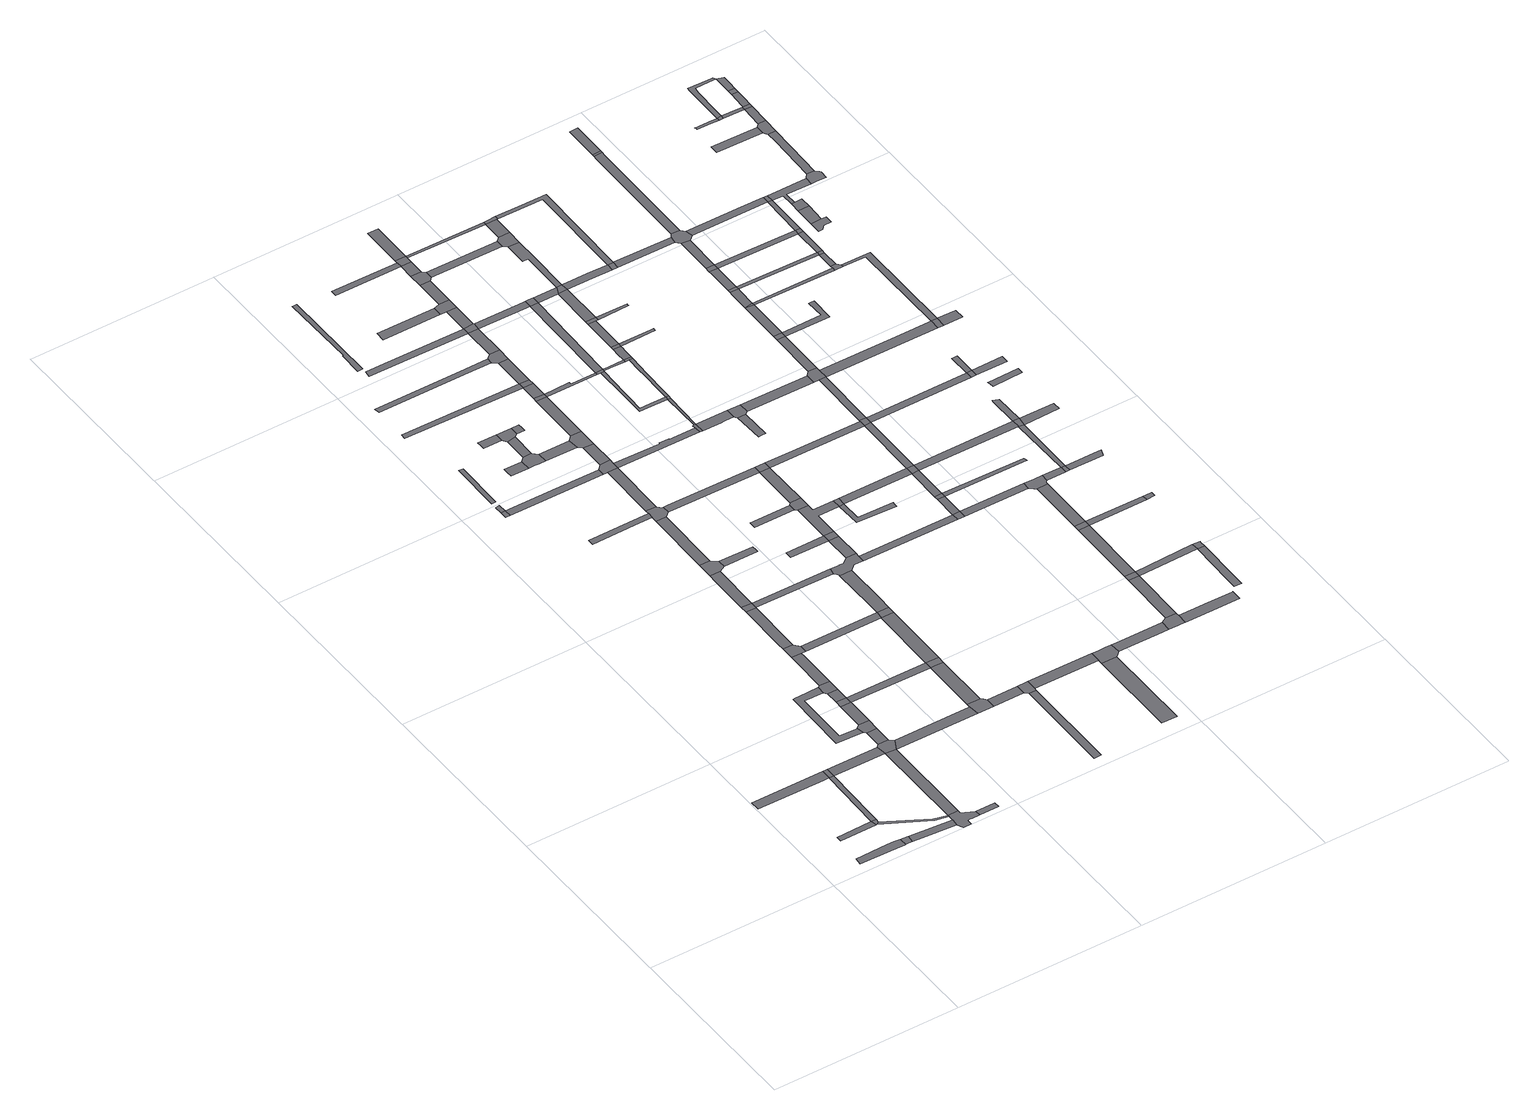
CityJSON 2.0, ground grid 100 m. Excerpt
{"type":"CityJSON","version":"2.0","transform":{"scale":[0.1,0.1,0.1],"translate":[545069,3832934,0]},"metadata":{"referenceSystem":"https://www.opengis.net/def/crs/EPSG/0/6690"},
"CityObjects":{
"road1":{"type":"Road","attributes":{"RoadStructureAttribute.sectionType":"1"},"geometry":[{"type":"MultiSurface","lod":"1","boundaries":[[[0,1,2,3,4,5,6,7]]]}]},
"road2":{"type":"Road","attributes":{"RoadStructureAttribute.sectionType":"1"},"geometry":[{"type":"MultiSurface","lod":"1","boundaries":[[[8,9,10,11]]]}]},
"road3":{"type":"Road","attributes":{"RoadStructureAttribute.sectionType":"1"},"geometry":[{"type":"MultiSurface","lod":"1","boundaries":[[[12,13,14,15,16,17]]]}]},
"road4":{"type":"Road","geometry":[{"type":"MultiSurface","lod":"1","boundaries":[[[7,6,18,19]]]}]},
"road5":{"type":"Road","geometry":[{"type":"MultiSurface","lod":"1","boundaries":[[[8,11,20,21,22]]]}]},
"road6":{"type":"Road","attributes":{"RoadStructureAttribute.sectionType":"1"},"geometry":[{"type":"MultiSurface","lod":"1","boundaries":[[[16,8,22,23,24]]]}]},
"road7":{"type":"Road","attributes":{"RoadStructureAttribute.sectionType":"1"},"geometry":[{"type":"MultiSurface","lod":"1","boundaries":[[[25,19,18,26,27,28,29]]]}]},
"road8":{"type":"Road","attributes":{"RoadStructureAttribute.sectionType":"1"},"geometry":[{"type":"MultiSurface","lod":"1","boundaries":[[[30,21,20,31,32,33]]]}]},
"road9":{"type":"Road","geometry":[{"type":"MultiSurface","lod":"1","boundaries":[[[17,16,24,34]]]}]},
"road10":{"type":"Road","attributes":{"RoadStructureAttribute.sectionType":"1"},"geometry":[{"type":"MultiSurface","lod":"1","boundaries":[[[34,24,35,36,37]]]}]},
"road11":{"type":"Road","geometry":[{"type":"MultiSurface","lod":"1","boundaries":[[[38,33,32,39,29,28,40,41,42,43,44,45,46,47,48]]]}]},
"road12":{"type":"Road","attributes":{"RoadStructureAttribute.sectionType":"1"},"geometry":[{"type":"MultiSurface","lod":"1","boundaries":[[[36,33,38,48,49]]]}]},
"road13":{"type":"Road","attributes":{"RoadStructureAttribute.sectionType":"1"},"geometry":[{"type":"MultiSurface","lod":"1","boundaries":[[[46,45,50,51]]]}]},
"road14":{"type":"Road","attributes":{"RoadStructureAttribute.sectionType":"1"},"geometry":[{"type":"MultiSurface","lod":"1","boundaries":[[[52,53,54,55,56,57,58,59,60,61,62,63,64,65,66,67,68]]]}]},
"road15":{"type":"Road","geometry":[{"type":"MultiSurface","lod":"1","boundaries":[[[69,70,37,36,49,71]]]}]},
"road16":{"type":"Road","attributes":{"RoadStructureAttribute.sectionType":"1"},"geometry":[{"type":"MultiSurface","lod":"1","boundaries":[[[72,73,74,70,69,75]]]}]},
"road17":{"type":"Road","geometry":[{"type":"MultiSurface","lod":"1","boundaries":[[[76,77,62,61,78,73,72,75,79]]]}]},
"road18":{"type":"Road","attributes":{"RoadStructureAttribute.sectionType":"1"},"geometry":[{"type":"MultiSurface","lod":"1","boundaries":[[[80,81,77,76,79,82,83]]]}]},
"road19":{"type":"Road","geometry":[{"type":"MultiSurface","lod":"1","boundaries":[[[84,80,83,85]]]}]},
"road20":{"type":"Road","attributes":{"RoadStructureAttribute.sectionType":"1"},"geometry":[{"type":"MultiSurface","lod":"1","boundaries":[[[86,84,85,87]]]}]},
"road21":{"type":"Road","geometry":[{"type":"MultiSurface","lod":"1","boundaries":[[[88,89,90,91]]]}]},
"road22":{"type":"Road","geometry":[{"type":"MultiSurface","lod":"1","boundaries":[[[92,52,68,86,87,93]]]}]},
"road23":{"type":"Road","attributes":{"RoadStructureAttribute.sectionType":"1"},"geometry":[{"type":"MultiSurface","lod":"1","boundaries":[[[94,95,88,91]]]}]},
"road24":{"type":"Road","attributes":{"RoadStructureAttribute.sectionType":"1"},"geometry":[{"type":"MultiSurface","lod":"1","boundaries":[[[96,97,98,92,93,99,100,101,102]]]}]},
"road25":{"type":"Road","attributes":{"RoadStructureAttribute.sectionType":"1"},"geometry":[{"type":"MultiSurface","lod":"1","boundaries":[[[103,104,105,106]]]}]},
"road26":{"type":"Road","attributes":{"RoadStructureAttribute.sectionType":"1"},"geometry":[{"type":"MultiSurface","lod":"1","boundaries":[[[71,49,107,108]]]}]},
"road27":{"type":"Road","geometry":[{"type":"MultiSurface","lod":"1","boundaries":[[[109,96,102,110,111,112]]]}]},
"road28":{"type":"Road","attributes":{"RoadStructureAttribute.sectionType":"1"},"geometry":[{"type":"MultiSurface","lod":"1","boundaries":[[[113,114,109,112,115,116]]]}]},
"road29":{"type":"Road","geometry":[{"type":"MultiSurface","lod":"1","boundaries":[[[117,113,116,118,119]]]}]},
"road30":{"type":"Road","attributes":{"RoadStructureAttribute.sectionType":"1"},"geometry":[{"type":"MultiSurface","lod":"1","boundaries":[[[85,83,120,121]]]}]},
"road31":{"type":"Road","attributes":{"RoadStructureAttribute.sectionType":"1"},"geometry":[{"type":"MultiSurface","lod":"1","boundaries":[[[122,123,117,119,124]]]}]},
"road32":{"type":"Road","attributes":{"RoadStructureAttribute.sectionType":"1"},"geometry":[{"type":"MultiSurface","lod":"1","boundaries":[[[125,126,127,128,129,130]]]}]},
"road33":{"type":"Road","attributes":{"RoadStructureAttribute.sectionType":"1"},"geometry":[{"type":"MultiSurface","lod":"1","boundaries":[[[131,91,90,132,133,134]]]}]},
"road34":{"type":"Road","geometry":[{"type":"MultiSurface","lod":"1","boundaries":[[[135,136,137,138,139]]]}]},
"road35":{"type":"Road","geometry":[{"type":"MultiSurface","lod":"1","boundaries":[[[140,122,124,141,142,143]]]}]},
"road36":{"type":"Road","attributes":{"RoadStructureAttribute.sectionType":"1"},"geometry":[{"type":"MultiSurface","lod":"1","boundaries":[[[144,145,146,147,148]]]}]},
"road37":{"type":"Road","attributes":{"RoadStructureAttribute.sectionType":"1"},"geometry":[{"type":"MultiSurface","lod":"1","boundaries":[[[111,110,149,150]]]}]},
"road38":{"type":"Road","geometry":[{"type":"MultiSurface","lod":"1","boundaries":[[[151,152,108,107,153,154,155,156,157]]]}]},
"road39":{"type":"Road","geometry":[{"type":"MultiSurface","lod":"1","boundaries":[[[158,159,139,138,160,161,162,163]]]}]},
"road40":{"type":"Road","attributes":{"RoadStructureAttribute.sectionType":"1"},"geometry":[{"type":"MultiSurface","lod":"1","boundaries":[[[164,140,143,165]]]}]},
"road41":{"type":"Road","attributes":{"RoadStructureAttribute.sectionType":"1"},"geometry":[{"type":"MultiSurface","lod":"1","boundaries":[[[166,167,159,158]]]}]},
"road42":{"type":"Road","attributes":{"RoadStructureAttribute.sectionType":"1"},"geometry":[{"type":"MultiSurface","lod":"1","boundaries":[[[168,120,152,151,157,169]]]}]},
"road43":{"type":"Road","attributes":{"RoadStructureAttribute.sectionType":"1"},"geometry":[{"type":"MultiSurface","lod":"1","boundaries":[[[170,171,172,173,174]]]}]},
"road44":{"type":"Road","attributes":{"RoadStructureAttribute.sectionType":"1"},"geometry":[{"type":"MultiSurface","lod":"1","boundaries":[[[175,176,177,178,179,180,181]]]}]},
"road45":{"type":"Road","attributes":{"RoadStructureAttribute.sectionType":"1"},"geometry":[{"type":"MultiSurface","lod":"1","boundaries":[[[148,147,167,166,182,183]]]}]},
"road46":{"type":"Road","attributes":{"RoadStructureAttribute.sectionType":"1"},"geometry":[{"type":"MultiSurface","lod":"1","boundaries":[[[119,118,184,185]]]}]},
"road47":{"type":"Road","geometry":[{"type":"MultiSurface","lod":"1","boundaries":[[[186,187,188,142,141]]]}]},
"road48":{"type":"Road","geometry":[{"type":"MultiSurface","lod":"1","boundaries":[[[189,130,129,164,165,190,191,192,193,194]]]}]},
"road49":{"type":"Road","geometry":[{"type":"MultiSurface","lod":"1","boundaries":[[[121,120,168,169,195]]]}]},
"road50":{"type":"Road","attributes":{"RoadStructureAttribute.sectionType":"1"},"geometry":[{"type":"MultiSurface","lod":"1","boundaries":[[[154,153,196,197]]]}]},
"road51":{"type":"Road","attributes":{"RoadStructureAttribute.sectionType":"1"},"geometry":[{"type":"MultiSurface","lod":"1","boundaries":[[[198,199,200,201,202,203]]]}]},
"road52":{"type":"Road","geometry":[{"type":"MultiSurface","lod":"1","boundaries":[[[204,205,206,183,182]]]}]},
"road53":{"type":"Road","attributes":{"RoadStructureAttribute.sectionType":"1"},"geometry":[{"type":"MultiSurface","lod":"1","boundaries":[[[163,162,207,208]]]}]},
"road54":{"type":"Road","attributes":{"RoadStructureAttribute.sectionType":"1"},"geometry":[{"type":"MultiSurface","lod":"1","boundaries":[[[209,189,194,210]]]}]},
"road55":{"type":"Road","attributes":{"RoadStructureAttribute.sectionType":"1"},"geometry":[{"type":"MultiSurface","lod":"1","boundaries":[[[211,212,213,214]]]}]},
"road56":{"type":"Road","attributes":{"RoadStructureAttribute.sectionType":"1"},"geometry":[{"type":"MultiSurface","lod":"1","boundaries":[[[149,215,121,195,216]]]}]},
"road57":{"type":"Road","geometry":[{"type":"MultiSurface","lod":"1","boundaries":[[[217,218,134,133,219,209,210,220]]]}]},
"road58":{"type":"Road","geometry":[{"type":"MultiSurface","lod":"1","boundaries":[[[150,149,216,221]]]}]},
"road59":{"type":"Road","geometry":[{"type":"MultiSurface","lod":"1","boundaries":[[[197,196,211,214,222,223]]]}]},
"road60":{"type":"Road","attributes":{"RoadStructureAttribute.sectionType":"1"},"geometry":[{"type":"MultiSurface","lod":"1","boundaries":[[[224,218,217,225]]]}]},
"road61":{"type":"Road","attributes":{"RoadStructureAttribute.sectionType":"1"},"geometry":[{"type":"MultiSurface","lod":"1","boundaries":[[[226,227,228,229,230,231,232,233]]]}]},
"road62":{"type":"Road","geometry":[{"type":"MultiSurface","lod":"1","boundaries":[[[234,208,207,224,225,235]]]}]},
"road63":{"type":"Road","attributes":{"RoadStructureAttribute.sectionType":"1"},"geometry":[{"type":"MultiSurface","lod":"1","boundaries":[[[236,237,150,221,238,239]]]}]},
"road64":{"type":"Road","attributes":{"RoadStructureAttribute.sectionType":"1"},"geometry":[{"type":"MultiSurface","lod":"1","boundaries":[[[240,234,235,241]]]}]},
"road65":{"type":"Road","geometry":[{"type":"MultiSurface","lod":"1","boundaries":[[[242,243,244,245,246]]]}]},
"road66":{"type":"Road","geometry":[{"type":"MultiSurface","lod":"1","boundaries":[[[247,248,249,250,185,184,251,252,236,239,253,254,255,256,257]]]}]},
"road67":{"type":"Road","geometry":[{"type":"MultiSurface","lod":"1","boundaries":[[[258,240,241,259]]]}]},
"road68":{"type":"Road","attributes":{"RoadStructureAttribute.sectionType":"1"},"geometry":[{"type":"MultiSurface","lod":"1","boundaries":[[[260,192,191,261,262,263,264]]]}]},
"road69":{"type":"Road","attributes":{"RoadStructureAttribute.sectionType":"1"},"geometry":[{"type":"MultiSurface","lod":"1","boundaries":[[[265,266,267,268]]]}]},
"road70":{"type":"Road","attributes":{"RoadStructureAttribute.sectionType":"1"},"geometry":[{"type":"MultiSurface","lod":"1","boundaries":[[[173,258,259,269]]]}]},
"road71":{"type":"Road","geometry":[{"type":"MultiSurface","lod":"1","boundaries":[[[174,173,269,270]]]}]},
"road72":{"type":"Road","geometry":[{"type":"MultiSurface","lod":"1","boundaries":[[[271,272,273,274,275]]]}]},
"road73":{"type":"Road","attributes":{"RoadStructureAttribute.sectionType":"1"},"geometry":[{"type":"MultiSurface","lod":"1","boundaries":[[[223,222,276,277]]]}]},
"road74":{"type":"Road","attributes":{"RoadStructureAttribute.sectionType":"1"},"geometry":[{"type":"MultiSurface","lod":"1","boundaries":[[[278,279,174,270]]]}]},
"road75":{"type":"Road","attributes":{"RoadStructureAttribute.sectionType":"1"},"geometry":[{"type":"MultiSurface","lod":"1","boundaries":[[[280,281,282,283,220,210,284,285]]]}]},
"road76":{"type":"Road","attributes":{"RoadStructureAttribute.sectionType":"1"},"geometry":[{"type":"MultiSurface","lod":"1","boundaries":[[[246,247,257,286]]]}]},
"road77":{"type":"Road","geometry":[{"type":"MultiSurface","lod":"1","boundaries":[[[287,288,203,202,289,279,278,290]]]}]},
"road78":{"type":"Road","geometry":[{"type":"MultiSurface","lod":"1","boundaries":[[[242,246,286,291]]]}]},
"road79":{"type":"Road","attributes":{"RoadStructureAttribute.sectionType":"1"},"geometry":[{"type":"MultiSurface","lod":"1","boundaries":[[[292,293,294,295,296]]]}]},
"road80":{"type":"Road","attributes":{"RoadStructureAttribute.sectionType":"1"},"geometry":[{"type":"MultiSurface","lod":"1","boundaries":[[[232,287,290,297]]]}]},
"road81":{"type":"Road","attributes":{"RoadStructureAttribute.sectionType":"1"},"geometry":[{"type":"MultiSurface","lod":"1","boundaries":[[[298,299,300,259,241,301,302]]]}]},
"road82":{"type":"Road","geometry":[{"type":"MultiSurface","lod":"1","boundaries":[[[303,233,232,297,304]]]}]},
"road83":{"type":"Road","attributes":{"RoadStructureAttribute.sectionType":"1"},"geometry":[{"type":"MultiSurface","lod":"1","boundaries":[[[305,306,307,308]]]}]},
"road84":{"type":"Road","geometry":[{"type":"MultiSurface","lod":"1","boundaries":[[[309,310,275,274,311,312,313,314]]]}]},
"road85":{"type":"Road","attributes":{"RoadStructureAttribute.sectionType":"1"},"geometry":[{"type":"MultiSurface","lod":"1","boundaries":[[[315,233,303,316]]]}]},
"road86":{"type":"Road","attributes":{"RoadStructureAttribute.sectionType":"1"},"geometry":[{"type":"MultiSurface","lod":"1","boundaries":[[[312,242,291,317,318,319,320,321,313]]]}]},
"road87":{"type":"Road","geometry":[{"type":"MultiSurface","lod":"1","boundaries":[[[322,268,267,315,316,323]]]}]},
"road88":{"type":"Road","attributes":{"RoadStructureAttribute.sectionType":"1"},"geometry":[{"type":"MultiSurface","lod":"1","boundaries":[[[263,309,314,324]]]}]},
"road89":{"type":"Road","attributes":{"RoadStructureAttribute.sectionType":"1"},"geometry":[{"type":"MultiSurface","lod":"1","boundaries":[[[325,322,323,326]]]}]},
"road90":{"type":"Road","geometry":[{"type":"MultiSurface","lod":"1","boundaries":[[[264,263,324,327]]]}]},
"road91":{"type":"Road","geometry":[{"type":"MultiSurface","lod":"1","boundaries":[[[328,329,277,276,305,308,330,331,332]]]}]},
"road92":{"type":"Road","geometry":[{"type":"MultiSurface","lod":"1","boundaries":[[[333,334,285,284,335,336,337]]]}]},
"road93":{"type":"Road","geometry":[{"type":"MultiSurface","lod":"1","boundaries":[[[338,325,326,339,340,341]]]}]},
"road94":{"type":"Road","geometry":[{"type":"MultiSurface","lod":"1","boundaries":[[[320,319,342,343]]]}]},
"road95":{"type":"Road","geometry":[{"type":"MultiSurface","lod":"1","boundaries":[[[302,301,344,345,346,347,348,349]]]}]},
"road96":{"type":"Road","attributes":{"RoadStructureAttribute.sectionType":"1"},"geometry":[{"type":"MultiSurface","lod":"1","boundaries":[[[295,338,341,350]]]}]},
"road97":{"type":"Road","attributes":{"RoadStructureAttribute.sectionType":"1"},"geometry":[{"type":"MultiSurface","lod":"1","boundaries":[[[256,255,351,352]]]}]},
"road98":{"type":"Road","attributes":{"RoadStructureAttribute.sectionType":"1"},"geometry":[{"type":"MultiSurface","lod":"1","boundaries":[[[353,354,304,297,355,356,357,358]]]}]},
"road99":{"type":"Road","geometry":[{"type":"MultiSurface","lod":"1","boundaries":[[[359,296,295,350,360,361]]]}]},
"road100":{"type":"Road","attributes":{"RoadStructureAttribute.sectionType":"1"},"geometry":[{"type":"MultiSurface","lod":"1","boundaries":[[[345,362,363,364,365,366,367,368,369,370,371,372,373,346]]]}]},
"road101":{"type":"Road","attributes":{"RoadStructureAttribute.sectionType":"1"},"geometry":[{"type":"MultiSurface","lod":"1","boundaries":[[[367,337,336,374]]]}]},
"road102":{"type":"Road","attributes":{"RoadStructureAttribute.sectionType":"1"},"geometry":[{"type":"MultiSurface","lod":"1","boundaries":[[[375,376,377,378,379,342,319]]]}]},
"road103":{"type":"Road","geometry":[{"type":"MultiSurface","lod":"1","boundaries":[[[368,367,374,380]]]}]},
"road104":{"type":"Road","attributes":{"RoadStructureAttribute.sectionType":"1"},"geometry":[{"type":"MultiSurface","lod":"1","boundaries":[[[381,359,361,382]]]}]},
"road105":{"type":"Road","attributes":{"RoadStructureAttribute.sectionType":"1"},"geometry":[{"type":"MultiSurface","lod":"1","boundaries":[[[383,384,336,335,385,386,387,388]]]}]},
"road106":{"type":"Road","attributes":{"RoadStructureAttribute.sectionType":"1"},"geometry":[{"type":"MultiSurface","lod":"1","boundaries":[[[389,390,349,348,391,392]]]}]},
"road107":{"type":"Road","attributes":{"RoadStructureAttribute.sectionType":"1"},"geometry":[{"type":"MultiSurface","lod":"1","boundaries":[[[357,393,394,395,302,349,396,397,398]]]}]},
"road108":{"type":"Road","attributes":{"RoadStructureAttribute.sectionType":"1"},"geometry":[{"type":"MultiSurface","lod":"1","boundaries":[[[399,400,401,402,368,380,403,404,405,406]]]}]},
"road109":{"type":"Road","attributes":{"RoadStructureAttribute.sectionType":"1"},"geometry":[{"type":"MultiSurface","lod":"1","boundaries":[[[407,332,331,408,409,410]]]}]},
"road110":{"type":"Road","geometry":[{"type":"MultiSurface","lod":"1","boundaries":[[[389,392,399,406,411]]]}]},
"road111":{"type":"Road","geometry":[{"type":"MultiSurface","lod":"1","boundaries":[[[412,413,414,415,416]]]}]},
"road112":{"type":"Road","attributes":{"RoadStructureAttribute.sectionType":"1"},"geometry":[{"type":"MultiSurface","lod":"1","boundaries":[[[417,418,389,411,419,420,421]]]}]},
"road113":{"type":"Road","geometry":[{"type":"MultiSurface","lod":"1","boundaries":[[[422,423,358,357,398,424]]]}]},
"road114":{"type":"Road","geometry":[{"type":"MultiSurface","lod":"1","boundaries":[[[425,417,421,426]]]}]},
"road115":{"type":"Road","geometry":[{"type":"MultiSurface","lod":"1","boundaries":[[[388,387,416,415,427,428]]]}]},
"road116":{"type":"Road","attributes":{"RoadStructureAttribute.sectionType":"1"},"geometry":[{"type":"MultiSurface","lod":"1","boundaries":[[[429,343,342,430,431,432,433]]]}]},
"road117":{"type":"Road","attributes":{"RoadStructureAttribute.sectionType":"1"},"geometry":[{"type":"MultiSurface","lod":"1","boundaries":[[[340,339,434,435]]]}]},
"road118":{"type":"Road","attributes":{"RoadStructureAttribute.sectionType":"1"},"geometry":[{"type":"MultiSurface","lod":"1","boundaries":[[[436,437,425,426,438]]]}]},
"road119":{"type":"Road","attributes":{"RoadStructureAttribute.sectionType":"1"},"geometry":[{"type":"MultiSurface","lod":"1","boundaries":[[[439,327,324,440,441,442]]]}]},
"road120":{"type":"Road","geometry":[{"type":"MultiSurface","lod":"1","boundaries":[[[443,436,438,444,445]]]}]},
"road121":{"type":"Road","attributes":{"RoadStructureAttribute.sectionType":"1"},"geometry":[{"type":"MultiSurface","lod":"1","boundaries":[[[361,360,446,447]]]}]},
"road122":{"type":"Road","attributes":{"RoadStructureAttribute.sectionType":"1"},"geometry":[{"type":"MultiSurface","lod":"1","boundaries":[[[448,424,398,449,450]]]}]},
"road123":{"type":"Road","geometry":[{"type":"MultiSurface","lod":"1","boundaries":[[[451,352,351,452]]]}]},
"road124":{"type":"Road","attributes":{"RoadStructureAttribute.sectionType":"1"},"geometry":[{"type":"MultiSurface","lod":"1","boundaries":[[[453,449,443,445]]]}]},
"road125":{"type":"Road","geometry":[{"type":"MultiSurface","lod":"1","boundaries":[[[454,455,456,457,458,426,421]]]}]},
"road126":{"type":"Road","attributes":{"RoadStructureAttribute.sectionType":"1"},"geometry":[{"type":"MultiSurface","lod":"1","boundaries":[[[459,352,451,460]]]}]},
"road127":{"type":"Road","geometry":[{"type":"MultiSurface","lod":"1","boundaries":[[[461,459,460,462]]]}]},
"road128":{"type":"Road","geometry":[{"type":"MultiSurface","lod":"1","boundaries":[[[463,450,449,453]]]}]},
"road129":{"type":"Road","geometry":[{"type":"MultiSurface","lod":"1","boundaries":[[[464,410,409,465,466,467,468,469]]]}]},
"road130":{"type":"Road","attributes":{"RoadStructureAttribute.sectionType":"1"},"geometry":[{"type":"MultiSurface","lod":"1","boundaries":[[[432,470,461,462,471,472]]]}]},
"road131":{"type":"Road","geometry":[{"type":"MultiSurface","lod":"1","boundaries":[[[473,474,475,445,444]]]}]},
"road132":{"type":"Road","attributes":{"RoadStructureAttribute.sectionType":"1"},"geometry":[{"type":"MultiSurface","lod":"1","boundaries":[[[476,477,478,479,450,463,480,481]]]}]},
"road133":{"type":"Road","geometry":[{"type":"MultiSurface","lod":"1","boundaries":[[[433,432,472,482]]]}]},
"road134":{"type":"Road","attributes":{"RoadStructureAttribute.sectionType":"1"},"geometry":[{"type":"MultiSurface","lod":"1","boundaries":[[[428,427,483,484]]]}]},
"road135":{"type":"Road","attributes":{"RoadStructureAttribute.sectionType":"1"},"geometry":[{"type":"MultiSurface","lod":"1","boundaries":[[[485,464,469,486,487]]]}]},
"road136":{"type":"Road","geometry":[{"type":"MultiSurface","lod":"1","boundaries":[[[488,435,434,476,481,489]]]}]},
"road137":{"type":"Road","attributes":{"RoadStructureAttribute.sectionType":"1"},"geometry":[{"type":"MultiSurface","lod":"1","boundaries":[[[490,441,491,433,482]]]}]},
"road138":{"type":"Road","geometry":[{"type":"MultiSurface","lod":"1","boundaries":[[[492,485,487,493]]]}]},
"road139":{"type":"Road","attributes":{"RoadStructureAttribute.sectionType":"1"},"geometry":[{"type":"MultiSurface","lod":"1","boundaries":[[[451,452,494,495]]]}]},
"road140":{"type":"Road","attributes":{"RoadStructureAttribute.sectionType":"1"},"geometry":[{"type":"MultiSurface","lod":"1","boundaries":[[[496,497,463,453,498,499,500]]]}]},
"road141":{"type":"Road","attributes":{"RoadStructureAttribute.sectionType":"1"},"geometry":[{"type":"MultiSurface","lod":"1","boundaries":[[[501,446,488,489]]]}]},
"road142":{"type":"Road","geometry":[{"type":"MultiSurface","lod":"1","boundaries":[[[502,503,504,447,446,501,505]]]}]},
"road143":{"type":"Road","geometry":[{"type":"MultiSurface","lod":"1","boundaries":[[[506,442,441,490,507]]]}]},
"road144":{"type":"Road","attributes":{"RoadStructureAttribute.sectionType":"1"},"geometry":[{"type":"MultiSurface","lod":"1","boundaries":[[[508,509,468,467,510,511,512,513]]]}]},
"road145":{"type":"Road","attributes":{"RoadStructureAttribute.sectionType":"1"},"geometry":[{"type":"MultiSurface","lod":"1","boundaries":[[[514,492,493,515,516]]]}]},
"road146":{"type":"Road","attributes":{"RoadStructureAttribute.sectionType":"1"},"geometry":[{"type":"MultiSurface","lod":"1","boundaries":[[[517,518,519,520,462,460]]]}]},
"road147":{"type":"Road","attributes":{"RoadStructureAttribute.sectionType":"1"},"geometry":[{"type":"MultiSurface","lod":"1","boundaries":[[[521,506,507,522,523]]]}]},
"road148":{"type":"Road","geometry":[{"type":"MultiSurface","lod":"1","boundaries":[[[524,514,516,525]]]}]},
"road149":{"type":"Road","attributes":{"RoadStructureAttribute.sectionType":"1"},"geometry":[{"type":"MultiSurface","lod":"1","boundaries":[[[526,527,502,505,528,500,529]]]}]},
"road150":{"type":"Road","geometry":[{"type":"MultiSurface","lod":"1","boundaries":[[[500,499,530,529]]]}]},
"road151":{"type":"Road","geometry":[{"type":"MultiSurface","lod":"1","boundaries":[[[531,484,483,521,523,532,533]]]}]},
"road152":{"type":"Road","attributes":{"RoadStructureAttribute.sectionType":"1"},"geometry":[{"type":"MultiSurface","lod":"1","boundaries":[[[534,535,524,525,536,537,538,539]]]}]},
"road153":{"type":"Road","attributes":{"RoadStructureAttribute.sectionType":"1"},"geometry":[{"type":"MultiSurface","lod":"1","boundaries":[[[540,493,487,541,542]]]}]},
"road154":{"type":"Road","attributes":{"RoadStructureAttribute.sectionType":"1"},"geometry":[{"type":"MultiSurface","lod":"1","boundaries":[[[543,482,472,544,545]]]}]},
"road155":{"type":"Road","attributes":{"RoadStructureAttribute.sectionType":"1"},"geometry":[{"type":"MultiSurface","lod":"1","boundaries":[[[546,531,533,547]]]}]},
"road156":{"type":"Road","geometry":[{"type":"MultiSurface","lod":"1","boundaries":[[[548,495,494,549,550,534,539,551,552,553]]]}]},
"road157":{"type":"Road","geometry":[{"type":"MultiSurface","lod":"1","boundaries":[[[554,546,547,555]]]}]},
"road158":{"type":"Road","attributes":{"RoadStructureAttribute.sectionType":"1"},"geometry":[{"type":"MultiSurface","lod":"1","boundaries":[[[556,557,554,555,558,559,560,561]]]}]},
"road159":{"type":"Road","attributes":{"RoadStructureAttribute.sectionType":"1"},"geometry":[{"type":"MultiSurface","lod":"1","boundaries":[[[525,516,562,563,564]]]}]},
"road160":{"type":"Road","attributes":{"RoadStructureAttribute.sectionType":"1"},"geometry":[{"type":"MultiSurface","lod":"1","boundaries":[[[542,565,566,567,568,569]]]}]},
"road161":{"type":"Road","attributes":{"RoadStructureAttribute.sectionType":"1"},"geometry":[{"type":"MultiSurface","lod":"1","boundaries":[[[570,529,530,571,572]]]}]},
"road162":{"type":"Road","attributes":{"RoadStructureAttribute.sectionType":"1"},"geometry":[{"type":"MultiSurface","lod":"1","boundaries":[[[573,553,552,574,575]]]}]},
"road163":{"type":"Road","geometry":[{"type":"MultiSurface","lod":"1","boundaries":[[[576,556,561]]]}]},
"road164":{"type":"Road","attributes":{"RoadStructureAttribute.sectionType":"1"},"geometry":[{"type":"MultiSurface","lod":"1","boundaries":[[[507,490,577,578]]]}]},
"road165":{"type":"Road","attributes":{"RoadStructureAttribute.sectionType":"1"},"geometry":[{"type":"MultiSurface","lod":"1","boundaries":[[[579,580,556,576,581,582,583]]]}]},
"road166":{"type":"Road","geometry":[{"type":"MultiSurface","lod":"1","boundaries":[[[540,542,569,584,585]]]}]},
"road167":{"type":"Road","geometry":[{"type":"MultiSurface","lod":"1","boundaries":[[[586,579,583,587]]]}]},
"road168":{"type":"Road","geometry":[{"type":"MultiSurface","lod":"1","boundaries":[[[575,574,588,589]]]}]},
"road169":{"type":"Road","attributes":{"RoadStructureAttribute.sectionType":"1"},"geometry":[{"type":"MultiSurface","lod":"1","boundaries":[[[590,591,592,593,594,586,587]]]}]},
"road170":{"type":"Road","attributes":{"RoadStructureAttribute.sectionType":"1"},"geometry":[{"type":"MultiSurface","lod":"1","boundaries":[[[595,596,597,598,599,555,547]]]}]},
"road171":{"type":"Road","geometry":[{"type":"MultiSurface","lod":"1","boundaries":[[[600,601,593,592,602]]]}]},
"road172":{"type":"Road","attributes":{"RoadStructureAttribute.sectionType":"1"},"geometry":[{"type":"MultiSurface","lod":"1","boundaries":[[[544,603,575,589,604]]]}]},
"road173":{"type":"Road","attributes":{"RoadStructureAttribute.sectionType":"1"},"geometry":[{"type":"MultiSurface","lod":"1","boundaries":[[[605,600,602,606]]]}]},
"road174":{"type":"Road","geometry":[{"type":"MultiSurface","lod":"1","boundaries":[[[564,563,607,608]]]}]},
"road175":{"type":"Road","attributes":{"RoadStructureAttribute.sectionType":"1"},"geometry":[{"type":"MultiSurface","lod":"1","boundaries":[[[609,610,532,523,611,612]]]}]},
"road176":{"type":"Road","attributes":{"RoadStructureAttribute.sectionType":"1"},"geometry":[{"type":"MultiSurface","lod":"1","boundaries":[[[613,614,615,589,588,616,617]]]}]},
"road177":{"type":"Road","geometry":[{"type":"MultiSurface","lod":"1","boundaries":[[[545,544,604,618]]]}]},
"road178":{"type":"Road","geometry":[{"type":"MultiSurface","lod":"1","boundaries":[[[619,620,572,571,605,606,621,622,623]]]}]},
"road179":{"type":"Road","geometry":[{"type":"MultiSurface","lod":"1","boundaries":[[[624,625,626,627,628,545,618]]]}]},
"road180":{"type":"Road","attributes":{"RoadStructureAttribute.sectionType":"1"},"geometry":[{"type":"MultiSurface","lod":"1","boundaries":[[[576,561,629,630]]]}]},
"road181":{"type":"Road","attributes":{"RoadStructureAttribute.sectionType":"1"},"geometry":[{"type":"MultiSurface","lod":"1","boundaries":[[[618,604,631,632,633,634]]]}]},
"road182":{"type":"Road","attributes":{"RoadStructureAttribute.sectionType":"1"},"geometry":[{"type":"MultiSurface","lod":"1","boundaries":[[[587,583,635,636]]]}]},
"road183":{"type":"Road","attributes":{"RoadStructureAttribute.sectionType":"1"},"geometry":[{"type":"MultiSurface","lod":"1","boundaries":[[[637,638,619,623,639,640,641]]]}]},
"road184":{"type":"Road","geometry":[{"type":"MultiSurface","lod":"1","boundaries":[[[642,578,577,643]]]}]},
"road185":{"type":"Road","geometry":[{"type":"MultiSurface","lod":"1","boundaries":[[[644,645,646,578,642]]]}]},
"road186":{"type":"Road","attributes":{"RoadStructureAttribute.sectionType":"1"},"geometry":[{"type":"MultiSurface","lod":"1","boundaries":[[[602,592,647,648]]]}]},
"road187":{"type":"Road","geometry":[{"type":"MultiSurface","lod":"1","boundaries":[[[649,650,651,652,653,654]]]}]},
"road188":{"type":"Road","geometry":[{"type":"MultiSurface","lod":"1","boundaries":[[[655,637,641,656]]]}]},
"road189":{"type":"Road","attributes":{"RoadStructureAttribute.sectionType":"1"},"geometry":[{"type":"MultiSurface","lod":"1","boundaries":[[[657,642,643,658,659]]]}]},
"road190":{"type":"Road","attributes":{"RoadStructureAttribute.sectionType":"1"},"geometry":[{"type":"MultiSurface","lod":"1","boundaries":[[[660,655,656,661,662]]]}]},
"road191":{"type":"Road","attributes":{"RoadStructureAttribute.sectionType":"1"},"geometry":[{"type":"MultiSurface","lod":"1","boundaries":[[[663,622,621,664,665]]]}]},
"road192":{"type":"Road","geometry":[{"type":"MultiSurface","lod":"1","boundaries":[[[612,611,666,667]]]}]},
"road193":{"type":"Road","geometry":[{"type":"MultiSurface","lod":"1","boundaries":[[[668,630,629,669,670,671]]]}]},
"road194":{"type":"Road","attributes":{"RoadStructureAttribute.sectionType":"1"},"geometry":[{"type":"MultiSurface","lod":"1","boundaries":[[[635,668,671,672]]]}]},
"road195":{"type":"Road","attributes":{"RoadStructureAttribute.sectionType":"1"},"geometry":[{"type":"MultiSurface","lod":"1","boundaries":[[[673,670,669,674,612,667]]]}]},
"road196":{"type":"Road","geometry":[{"type":"MultiSurface","lod":"1","boundaries":[[[636,635,672,675]]]}]},
"road197":{"type":"Road","attributes":{"RoadStructureAttribute.sectionType":"1"},"geometry":[{"type":"MultiSurface","lod":"1","boundaries":[[[647,636,675,676]]]}]},
"road198":{"type":"Road","attributes":{"RoadStructureAttribute.sectionType":"1"},"geometry":[{"type":"MultiSurface","lod":"1","boundaries":[[[667,666,677,678,679]]]}]},
"road199":{"type":"Road","geometry":[{"type":"MultiSurface","lod":"1","boundaries":[[[648,647,676,680]]]}]},
"road200":{"type":"Road","attributes":{"RoadStructureAttribute.sectionType":"1"},"geometry":[{"type":"MultiSurface","lod":"1","boundaries":[[[664,648,680,681]]]}]},
"road201":{"type":"Road","geometry":[{"type":"MultiSurface","lod":"1","boundaries":[[[665,664,681,682]]]}]},
"road202":{"type":"Road","geometry":[{"type":"MultiSurface","lod":"1","boundaries":[[[683,684,685,686,687,688,689,690,691]]]}]},
"road203":{"type":"Road","attributes":{"RoadStructureAttribute.sectionType":"1"},"geometry":[{"type":"MultiSurface","lod":"1","boundaries":[[[692,684,683,693]]]}]},
"road204":{"type":"Road","geometry":[{"type":"MultiSurface","lod":"1","boundaries":[[[694,692,693,695,696]]]}]},
"road205":{"type":"Road","attributes":{"RoadStructureAttribute.sectionType":"1"},"geometry":[{"type":"MultiSurface","lod":"1","boundaries":[[[682,681,697,694,696,698,699,700]]]}]},
"road206":{"type":"Road","geometry":[{"type":"MultiSurface","lod":"1","boundaries":[[[701,702,703,704,705,706,707,708]]]}]},
"road207":{"type":"Road","attributes":{"RoadStructureAttribute.sectionType":"1"},"geometry":[{"type":"MultiSurface","lod":"1","boundaries":[[[709,710,711,712]]]}]},
"road208":{"type":"Road","geometry":[{"type":"MultiSurface","lod":"1","boundaries":[[[713,700,699,714,715,716,717,718]]]}]},
"road209":{"type":"Road","geometry":[{"type":"MultiSurface","lod":"1","boundaries":[[[719,708,707,720]]]}]},
"road210":{"type":"Road","attributes":{"RoadStructureAttribute.sectionType":"1"},"geometry":[{"type":"MultiSurface","lod":"1","boundaries":[[[721,722,723,713,718,724,725]]]}]},
"road211":{"type":"Road","attributes":{"RoadStructureAttribute.sectionType":"1"},"geometry":[{"type":"MultiSurface","lod":"1","boundaries":[[[726,719,720,727,728,729]]]}]},
"road212":{"type":"Road","geometry":[{"type":"MultiSurface","lod":"1","boundaries":[[[730,731,712,711,721,725,732]]]}]},
"road213":{"type":"Road","attributes":{"RoadStructureAttribute.sectionType":"1"},"geometry":[{"type":"MultiSurface","lod":"1","boundaries":[[[733,734,735,736,708,719,737,738,739,740,741,742]]]}]},
"road214":{"type":"Road","attributes":{"RoadStructureAttribute.sectionType":"1"},"geometry":[{"type":"MultiSurface","lod":"1","boundaries":[[[728,730,732,743]]]}]},
"road215":{"type":"Road","geometry":[{"type":"MultiSurface","lod":"1","boundaries":[[[729,728,743,744,745]]]}]},
"road216":{"type":"Road","attributes":{"RoadStructureAttribute.sectionType":"1"},"geometry":[{"type":"MultiSurface","lod":"1","boundaries":[[[746,747,748,745,744,749,750,751]]]}]},
"road217":{"type":"Road","geometry":[{"type":"MultiSurface","lod":"1","boundaries":[[[752,746,751,753]]]}]},
"road218":{"type":"Road","attributes":{"RoadStructureAttribute.sectionType":"1"},"geometry":[{"type":"MultiSurface","lod":"1","boundaries":[[[741,754,752,753,755,756]]]}]}
},
"vertices":[
[396,98,0],[356,98,0],[187,96,0],[182,56,0],[345,53,0],[424,51,0],[427,51,0],[426,95,0],
[385,268,0],[197,266,0],[198,236,0],[391,238,0],
[9,675,0],[9,625,0],[365,621,0],[386,621,0],[394,621,0],[394,673,0],
[462,51,0],[466,92,0],
[395,238,0],[410,248,0],[410,267,0],
[412,319,0],[419,620,0],
[494,89,0],[464,51,0],[494,49,0],[692,33,0],[696,70,0],
[626,125,0],[626,113,0],[695,99,0],[696,109,0],
[419,673,0],
[542,619,0],[698,618,0],[689,671,0],
[749,108,0],[696,99,0],[708,1,0],[750,2,0],[750,32,0],[770,32,0],[774,32,0],[816,32,0],[816,62,0],[751,91,0],[751,108,0],
[753,612,0],
[919,32,0],[919,62,0],
[698,1158,0],[644,1157,0],[638,1157,0],[568,1155,0],[558,1154,0],[558,1145,0],[552,811,0],[552,797,0],[564,796,0],[694,791,0],[687,828,0],[685,828,0],[592,832,0],[594,1117,0],[638,1117,0],[644,1117,0],[696,1116,0],
[760,687,0],[705,685,0],[781,667,0],
[726,779,0],[706,779,0],[706,771,0],[760,779,0],
[737,843,0],[706,843,0],[697,791,0],[761,843,0],
[708,992,0],[706,849,0],[762,990,0],[762,992,0],
[709,1030,0],[762,1029,0],
[710,1099,0],[762,1099,0],
[176,2945,0],[176,2907,0],[200,2907,0],[200,2945,0],
[710,1166,0],[763,1165,0],
[198,2990,0],[175,2988,0],
[712,1394,0],[712,1345,0],[710,1172,0],[763,1217,0],[764,1380,0],[764,1382,0],[765,1394,0],
[175,3020,0],[198,3020,0],[202,3290,0],[180,3293,0],
[1195,609,0],[1189,665,0],
[712,1464,0],[788,1394,0],[788,1434,0],[764,1464,0],
[716,1766,0],[711,1498,0],[765,1499,0],[769,1764,0],
[714,1803,0],[769,1767,0],[769,1802,0],
[1193,986,0],[1193,1024,0],
[718,2061,0],[717,2022,0],[773,2060,0],
[398,2568,0],[398,2551,0],[398,2535,0],[625,2537,0],[724,2538,0],[725,2568,0],
[476,2944,0],[354,2906,0],[706,2904,0],[706,2941,0],
[354,3183,0],[354,3155,0],[354,3128,0],[449,3126,0],[449,3181,0],
[719,2148,0],[807,2079,0],[806,2122,0],[774,2147,0],
[357,3399,0],[357,3376,0],[357,3354,0],[455,3353,0],[456,3398,0],
[1197,1391,0],[1204,1433,0],
[1191,686,0],[1190,687,0],[1282,608,0],[1282,663,0],[1270,676,0],[1265,681,0],[1260,686,0],
[516,3204,0],[471,3202,0],[483,3126,0],[505,3126,0],[540,3125,0],[541,3180,0],
[724,2504,0],[779,2504,0],
[518,3336,0],[473,3329,0],
[1220,986,0],[1262,985,0],
[101,3634,0],[99,3607,0],[729,3593,0],[734,3593,0],[734,3626,0],
[206,4638,0],[194,4637,0],[181,4637,0],[186,4230,0],[181,4230,0],[179,4105,0],[207,4105,0],
[536,3352,0],[537,3397,0],
[1186,1761,0],[1195,1797,0],
[989,2078,0],[989,2098,0],[989,2118,0],
[725,2589,0],[792,2515,0],[805,2527,0],[804,2566,0],[799,2567,0],[780,2588,0],
[1263,1023,0],
[1445,607,0],[1445,662,0],
[592,3847,0],[97,3847,0],[102,3819,0],[587,3817,0],[712,3816,0],[714,3847,0],
[578,3351,0],[578,3374,0],[578,3396,0],
[711,3123,0],[706,3178,0],
[729,2904,0],[784,2903,0],
[1463,592,0],[1459,62,0],[1499,62,0],[1503,592,0],
[1193,1025,0],[1266,1390,0],
[785,2967,0],[730,2964,0],[719,2904,0],[785,2940,0],
[1267,1433,0],
[1504,606,0],[1504,662,0],
[731,3103,0],[786,3099,0],
[732,4077,0],[287,4082,0],[212,4083,0],[207,4083,0],[203,4047,0],[732,4040,0],[737,4040,0],[737,4077,0],
[731,3203,0],[787,3203,0],
[1204,1734,0],[1204,1503,0],[1267,1504,0],[1267,1734,0],
[733,3484,0],[788,3484,0],
[1295,1999,0],[1090,1997,0],[1090,1978,0],[1090,1960,0],[1295,1959,0],
[1294,1818,0],[1266,1795,0],[1243,1796,0],[1241,1796,0],[1199,1750,0],[1204,1745,0],[1296,1760,0],[1320,1760,0],[1349,1760,0],[1349,1796,0],[1349,1818,0],
[734,3507,0],[789,3506,0],
[832,2566,0],[807,2527,0],[832,2526,0],[1297,2519,0],[1298,2561,0],
[396,4269,0],[396,4219,0],[704,4217,0],[704,4267,0],
[789,3593,0],
[789,3625,0],
[1070,2259,0],[1070,2240,0],[1070,2222,0],[1284,2221,0],[1284,2259,0],
[1850,604,0],[1850,659,0],
[790,3795,0],[736,3794,0],
[1086,2936,0],[1086,2940,0],[1033,2940,0],[1032,2934,0],[1226,2899,0],[1226,2935,0],
[1350,1959,0],
[736,3867,0],[718,3850,0],[717,3811,0],[791,3867,0],
[1350,1999,0],
[386,4621,0],[386,4606,0],[386,4591,0],[741,4588,0],[741,4618,0],
[792,4040,0],
[935,3495,0],[928,3495,0],[928,3508,0],[1063,3482,0],[1063,3496,0],
[792,4080,0],[797,4080,0],
[1850,578,0],[1847,89,0],[1929,89,0],[1930,578,0],
[1296,2272,0],[1285,2260,0],[1286,2220,0],[1296,2211,0],[1353,2211,0],[1353,2272,0],
[738,4217,0],[793,4216,0],
[1351,2127,0],[1460,2128,0],[1466,2128,0],[1466,2174,0],[1353,2175,0],
[739,4279,0],[794,4279,0],
[1352,2519,0],
[740,4432,0],[795,4432,0],
[1353,2560,0],
[1922,659,0],[1890,659,0],[1942,588,0],[1959,603,0],[1956,658,0],
[1225,2953,0],[1226,2937,0],[1242,2898,0],[1243,2953,0],[1233,2953,0],
[740,4507,0],[813,4450,0],[813,4490,0],[795,4507,0],
[1493,2130,0],[1494,2174,0],
[1071,3482,0],[1083,3482,0],[1100,3482,0],[1100,3487,0],[1101,3487,0],[1102,3497,0],
[796,4588,0],
[1860,1754,0],[1858,1791,0],
[1060,4077,0],[802,4080,0],[1053,4037,0],[1060,4037,0],[1072,4037,0],[1073,4077,0],
[741,4634,0],[796,4619,0],[796,4633,0],
[1082,3311,0],[1081,3264,0],[1081,3252,0],[1081,3167,0],[1124,3166,0],[1231,3163,0],[1233,3183,0],[1128,3184,0],[1093,3184,0],[1095,3265,0],[1095,3275,0],[1096,3315,0],
[1248,3163,0],
[1470,1991,0],[1682,1983,0],[1682,1998,0],[1682,2013,0],[1492,2018,0],
[1249,3183,0],
[743,4858,0],[798,4858,0],
[1258,2953,0],[1244,2953,0],[1342,2897,0],[1363,2897,0],[1412,2897,0],[1413,2951,0],
[1217,3498,0],[1134,3497,0],[1137,3486,0],[1217,3484,0],
[1069,3834,0],[1069,3826,0],[1063,3499,0],[1103,3512,0],[1106,3645,0],[1115,4037,0],
[1238,3483,0],[1236,3404,0],[1236,3357,0],[1234,3239,0],[1250,3218,0],[1253,3363,0],[1255,3423,0],[1256,3483,0],
[1988,658,0],[2194,601,0],[2231,601,0],[2232,655,0],
[1257,3497,0],
[1430,2723,0],[1450,2724,0],[1470,2726,0],[1466,2883,0],[1423,2883,0],
[1219,3584,0],[1218,3541,0],[1258,3544,0],[1259,3572,0],[1259,3583,0],
[1095,4077,0],[1094,4077,0],[1115,4077,0],
[1219,3601,0],[1259,3601,0],
[1483,2896,0],[1483,2950,0],
[1862,2172,0],[1493,2131,0],[1861,2127,0],[1863,2127,0],[1863,2172,0],
[1195,4446,0],[1197,4486,0],
[1221,3788,0],[1219,3645,0],[1260,3788,0],
[1504,2559,0],[1503,2519,0],[1868,2517,0],[1868,2555,0],
[1222,3809,0],[1274,3789,0],[1274,3808,0],
[1219,4611,0],[1219,4628,0],
[1233,4076,0],[1225,4036,0],[1242,4076,0],
[1897,1793,0],[1897,1753,0],
[1275,4037,0],
[1418,3585,0],[1449,3585,0],[1449,3593,0],[1449,3600,0],[1433,3600,0],
[1860,1918,0],[1898,1918,0],
[1860,1941,0],[1898,1940,0],
[1272,4077,0],
[2263,674,0],[2280,600,0],[2298,600,0],[2319,600,0],[2320,656,0],[2320,673,0],
[1863,2118,0],[1899,2117,0],[1900,2128,0],
[1444,3792,0],[1444,3799,0],[1444,3805,0],
[1216,4427,0],[1215,4310,0],[1240,4310,0],[1246,4309,0],[1275,4309,0],[1276,4426,0],
[1901,2171,0],
[1843,2892,0],[1844,2945,0],
[2267,978,0],[2323,960,0],[2324,977,0],
[1217,4505,0],[1277,4504,0],
[1904,2523,0],[1868,2508,0],
[2267,1010,0],[2324,1009,0],
[2240,1751,0],[2243,1790,0],
[1410,4077,0],[1277,4077,0],[1410,4037,0],[1518,4035,0],[1519,4075,0],
[1279,4613,0],
[1284,4631,0],[1246,4628,0],[1245,4628,0],[1284,4613,0],
[1868,2560,0],[1905,2558,0],
[2612,652,0],[2481,654,0],[2338,599,0],[2492,598,0],[2612,596,0],[2613,653,0],
[2271,1388,0],[2324,1013,0],[2328,1387,0],
[2341,1912,0],[2343,1912,0],[2342,1922,0],[2340,1932,0],
[1872,2892,0],[1909,2891,0],[1910,2891,0],
[2271,1420,0],[2329,1420,0],
[1559,4628,0],[1429,4630,0],[1526,4608,0],[1549,4075,0],
[1548,4035,0],
[1864,2968,0],[1909,2946,0],[1909,2967,0],
[2273,1726,0],[2272,1514,0],[2329,1421,0],[2329,1423,0],[2329,1514,0],[2331,1726,0],
[2641,1020,0],[2642,983,0],[2644,982,0],
[2437,2170,0],[2441,2125,0],[2440,2170,0],
[1867,3223,0],[1912,3222,0],
[2302,1790,0],[2241,1750,0],[2262,1734,0],[2331,1738,0],[2342,1751,0],[2343,1789,0],
[1868,3253,0],[1913,3252,0],
[1870,3484,0],[1870,3465,0],[1913,3257,0],[1915,3464,0],[1915,3474,0],[1915,3480,0],
[2643,1388,0],[2645,1388,0],[2640,1418,0],
[2639,737,0],[2638,678,0],[2678,678,0],[2679,737,0],[2682,981,0],
[1554,4075,0],[1856,4031,0],[1862,4071,0],
[2436,1787,0],[2444,1750,0],[2444,1787,0],
[1915,3493,0],
[2451,2522,0],[2451,2558,0],
[1872,3609,0],[1871,3589,0],[1916,3589,0],[1916,3596,0],[1917,3608,0],
[2682,1016,0],[2682,1018,0],
[1872,3626,0],[1917,3625,0],
[2466,1750,0],[2466,1786,0],
[1919,3766,0],[1919,3771,0],[1918,3777,0],[1873,3777,0],[1874,3766,0],
[2152,3222,0],[2156,3350,0],[2141,3351,0],[2126,3351,0],[2127,3252,0],
[1874,3806,0],[1873,3793,0],[1919,3805,0],
[2441,2123,0],[2468,2121,0],
[1877,4009,0],[1922,4004,0],
[2688,1391,0],[2688,1418,0],
[2504,2940,0],[2324,2942,0],[2514,2886,0],[2515,2941,0],
[2658,1784,0],[2655,1784,0],[2647,1784,0],[2647,1747,0],[2661,1784,0],
[2473,2168,0],
[1876,4089,0],[1876,4088,0],[1948,4026,0],[1940,4067,0],[1922,4088,0],
[2473,2169,0],[2471,2326,0],[2456,2332,0],[2441,2338,0],[2441,2332,0],
[2348,3472,0],[2349,3489,0],
[2474,2121,0],[2656,2125,0],[2661,2125,0],[2660,2165,0],
[2349,3597,0],[2350,3615,0],
[1883,4722,0],[1882,4702,0],[1922,4164,0],[1927,4701,0],[1928,4722,0],
[2479,2561,0],[2479,2522,0],
[2480,2678,0],[2465,2678,0],[2450,2678,0],
[2351,3769,0],[2351,3795,0],
[2662,2455,0],[2496,2451,0],[2492,2451,0],[2496,2433,0],[2500,2416,0],[2660,2420,0],
[1883,4735,0],[1928,4734,0],
[2647,2560,0],[2648,2522,0],[2647,2561,0],
[1884,4922,0],[1928,4748,0],[1929,4922,0],
[2239,4064,0],[2359,4026,0],[2359,4062,0],
[2547,2885,0],[2548,2941,0],
[2349,3504,0],[2394,3471,0],[2394,3484,0],[2375,3504,0],
[2376,3597,0],
[2550,3481,0],[2515,3468,0],
[2376,3614,0],
[2378,3769,0],
[2648,2884,0],[2648,2940,0],[2551,2941,0],
[2378,3794,0],
[2380,4022,0],
[2381,4062,0],
[2495,3795,0],[2438,3793,0],[2437,3758,0],[2437,3731,0],[2458,3731,0],[2478,3752,0],[2520,3752,0],[2521,3766,0],[2521,3795,0],
[2439,3899,0],[2497,3898,0],
[2440,3955,0],[2497,3955,0],[2457,3955,0],
[2440,4021,0],[2457,4021,0],[2590,4019,0],[2591,4060,0],
[2461,4626,0],[2370,4627,0],[2368,4627,0],[2370,4620,0],[2371,4614,0],[2447,4611,0],[2488,4610,0],[2488,4625,0],
[2357,4480,0],[2357,4435,0],[2602,4429,0],[2603,4474,0],
[2611,4085,0],[2617,4018,0],[2672,4017,0],[2673,4062,0],[2667,4068,0],[2651,4085,0],
[2511,4628,0],[2510,4609,0],
[2619,4406,0],[2618,4346,0],[2616,4262,0],[2653,4166,0],[2659,4405,0],
[2589,4626,0],[2592,4606,0],[2624,4605,0],[2624,4625,0],
[2621,4491,0],[2610,4480,0],[2661,4490,0],
[2600,4865,0],[2491,4868,0],[2491,4854,0],[2489,4653,0],[2513,4677,0],[2517,4816,0],[2519,4850,0],[2596,4850,0],[2635,4849,0],[2626,4864,0],
[2664,4604,0],
[2665,4624,0],[2630,4625,0],
[2632,4723,0],[2632,4711,0],[2631,4693,0],[2666,4667,0],[2666,4696,0],[2667,4722,0],
[2633,4751,0],[2668,4750,0],
[2633,4771,0],[2669,4790,0],[2670,4840,0]
]}
